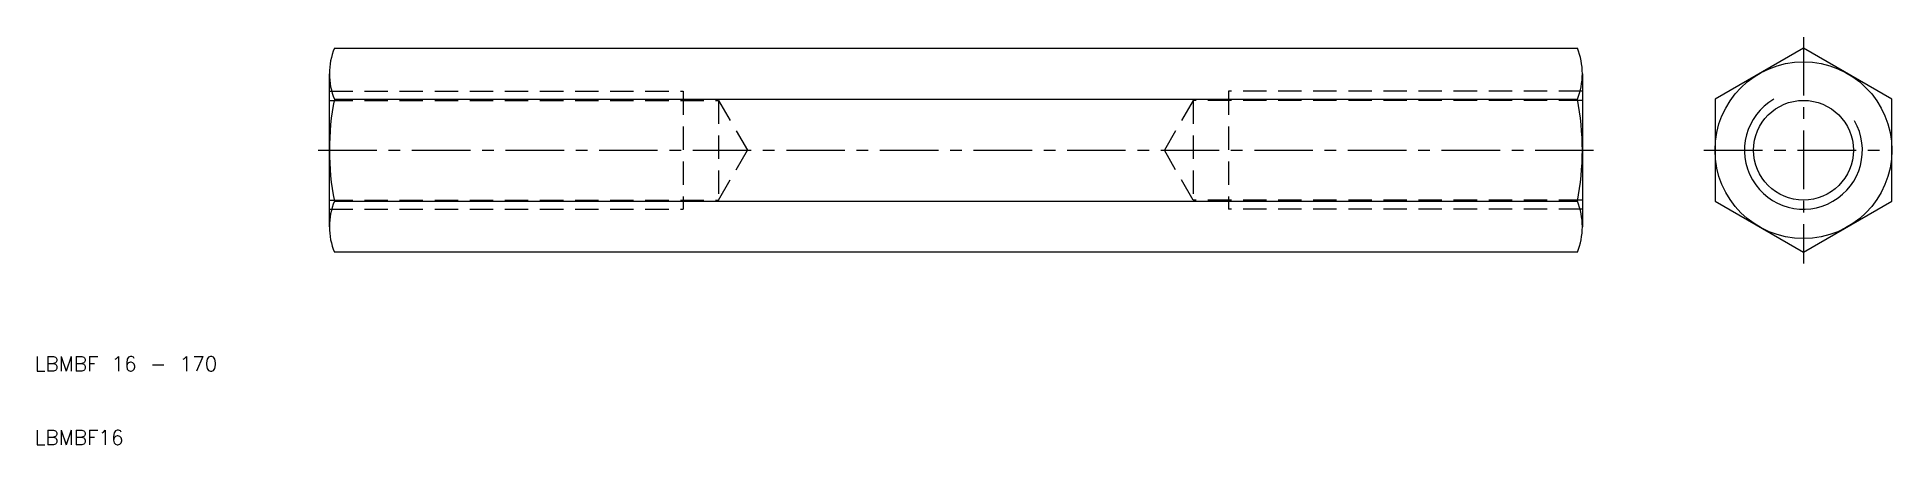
# Model space of a CAD drawing. Extents: x 10 to 262, y 10 to 65.
import ezdxf

# ---------------------------------------------------------------- set-up
doc = ezdxf.new("R2010")
doc.units = 0
doc.header["$LTSCALE"] = 0.25
doc.linetypes.add('CENTER', pattern=[50.8, 31.75, -6.35, 6.35, -6.35])
doc.linetypes.add('DASHED', pattern=[19.05, 12.7, -6.35])
doc.layers.get('0').update_dxf_attribs({"linetype": 'CONTINUOUS'})
doc.layers.add('CENTER', color=1, linetype='CENTER')
doc.styles.get("Standard").update_dxf_attribs({"font": 'txt.shx', "bigfont": 'extfont.shx'})

msp = doc.modelspace()

# ---------------------------------------------------------------- linework, layer by layer
for p, q in [((50.67, 63.86), (219.33, 63.86)), ((250, 63.86), (238, 56.93)), ((262, 56.93), (250, 63.86)), ((50, 50), (50, 60.39)), ((220, 60.39), (220, 39.61)), ((50.67, 56.93), (219.33, 56.93)), ((238, 56.93), (238, 43.07)), ((262, 43.07), (262, 56.93)), ((50, 43.23), (50, 50)), ((50, 39.61), (50, 43.23)), ((50.67, 43.07), (219.33, 43.07)), ((238, 43.07), (250, 36.14)), ((250, 36.14), (262, 43.07)), ((219.33, 36.14), (50.67, 36.14))]:
    msp.add_line(p, q)
at = {"color": 3, "linetype": 'DASHED'}
for p, q in [((50, 58), (98, 58)), ((98, 58), (98, 42)), ((220, 58), (172, 58)), ((172, 58), (172, 42)), ((50, 56.77), (102.8, 56.77)), ((102.8, 56.77), (106.71, 50)), ((102.8, 56.77), (102.8, 43.23)), ((167.2, 56.77), (163.29, 50)), ((220, 56.77), (167.2, 56.77)), ((167.2, 56.77), (167.2, 43.23)), ((102.8, 43.23), (106.71, 50)), ((167.2, 43.23), (163.29, 50)), ((50, 43.23), (102.8, 43.23)), ((220, 43.23), (167.2, 43.23)), ((50, 42), (98, 42)), ((220, 42), (172, 42))]:
    msp.add_line(p, q, dxfattribs=at)
for radius in [12, 6.77]:
    msp.add_circle((250, 50), radius)
for centre, radius, start, end in [((59.25, 60.39), 9.25, 158.0126, 180), ((210.75, 60.39), 9.25, 0, 21.9874), ((59.25, 60.39), 9.25, 180, 201.9874), ((210.75, 60.39), 9.25, 338.0126, 0), ((86, 50), 36, 168.9042, 191.0958), ((184, 50), 36, 348.9042, 11.0958), ((59.25, 39.61), 9.25, 158.0126, 180), ((210.75, 39.61), 9.25, 0, 21.9874), ((59.25, 39.61), 9.25, 180, 201.9874), ((210.75, 39.61), 9.25, 338.0126, 0)]:
    msp.add_arc(centre, radius, start, end)
at = {"color": 3}
msp.add_arc((250, 50), 8, 120, 30, dxfattribs=at)
at = {"layer": 'CENTER', "color": 1, "linetype": 'CENTER'}
for p, q in [((250, 65.36), (250, 34.64)), ((48.5, 50), (221.5, 50)), ((236.5, 50), (262, 50))]:
    msp.add_line(p, q, dxfattribs=at)

# ---------------------------------------------------------------- texts
for s, p in [('LBMBF 16 - 170', (10, 20)), ('LBMBF16', (10, 10))]:
    msp.add_text(s, height=2).set_placement(p)

doc.saveas('drawing.dxf')
